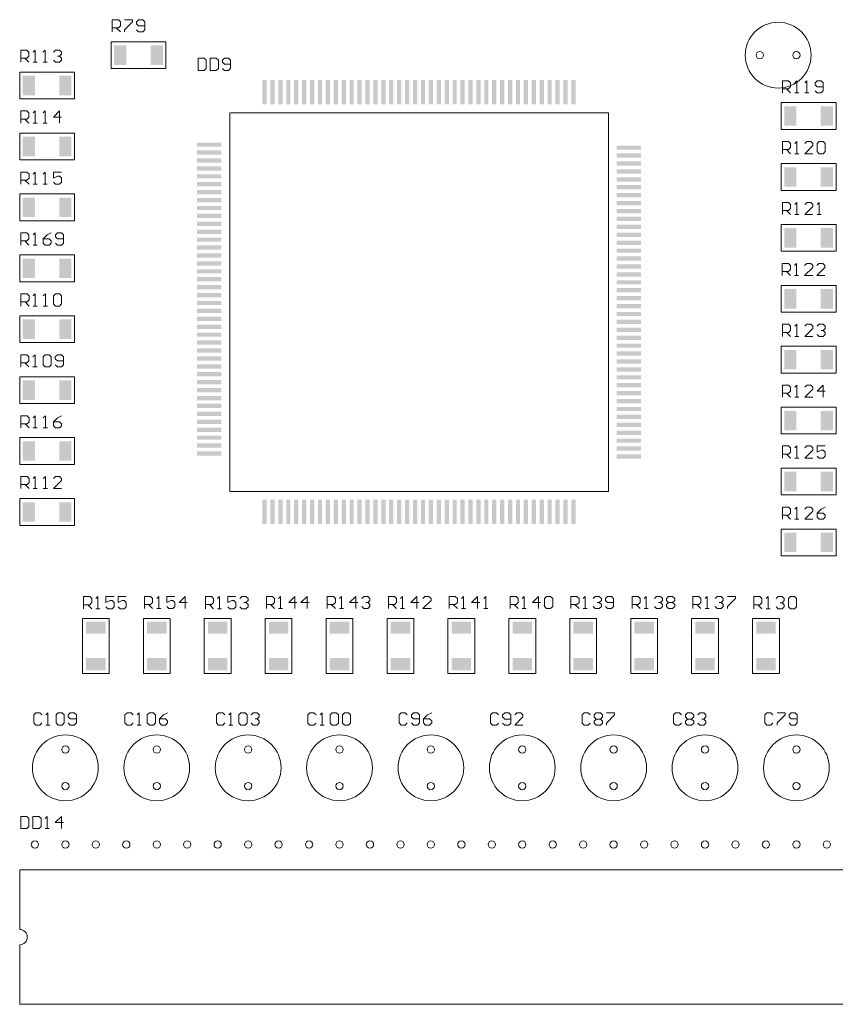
# Model space of a CAD drawing. Extents: x 0 to 597, y 0 to 420.
# Drawn here: x 104.4 to 171.4, y 163 to 243.8 of the extents above; entities that cross this region are included whole.
import ezdxf

# ---------------------------------------------------------------- set-up
doc = ezdxf.new("R2010")
doc.units = 0
doc.header["$MEASUREMENT"] = 0
doc.layers.add('PDF _Геометрия', color=7, linetype='CONTINUOUS')
doc.layers.add('PDF _Сплошная заливка', color=7, linetype='CONTINUOUS')

msp = doc.modelspace()

# ---------------------------------------------------------------- linework, layer by layer
at = {"layer": 'PDF _Геометрия', "lineweight": 20}
for points in [[(111.95876, 242.84665), (111.95876, 243.84638), (112.45845, 243.84638), (112.62509, 243.67981), (112.62509, 243.34646), (112.45845, 243.17989), (111.95876, 243.17989)], [(112.95846, 243.84638), (113.625, 243.84638), (113.625, 243.67981), (112.95846, 243.01322), (112.95846, 242.84665)], [(113.95837, 243.01322), (114.125, 242.84665), (114.45837, 242.84665), (114.62501, 243.01322), (114.62501, 243.67981), (114.45837, 243.84638), (114.125, 243.84638), (113.95837, 243.67981), (113.95837, 243.51314), (114.125, 243.34646), (114.62501, 243.34646)], [(112.29182, 243.17989), (112.62509, 242.84665)], [(104.45467, 240.35163), (104.45467, 241.35135), (104.95437, 241.35135), (105.1211, 241.18468), (105.1211, 240.85144), (104.95437, 240.68487), (104.45467, 240.68487)], [(105.45437, 240.35163), (105.78764, 240.35163), (105.621, 240.35163), (105.621, 241.35135), (105.45437, 241.18468)], [(105.621, 241.35135), (105.621, 241.35135)], [(106.28764, 240.35163), (106.62091, 240.35163), (106.45428, 240.35163), (106.45428, 241.35135), (106.28764, 241.18468)], [(106.45428, 241.35135), (106.45428, 241.35135)], [(107.12092, 241.18468), (107.28755, 241.35135), (107.62092, 241.35135), (107.78755, 241.18468), (107.78755, 241.01811), (107.62092, 240.85144), (107.45418, 240.85144), (107.62092, 240.85144), (107.78755, 240.68487), (107.78755, 240.5182), (107.62092, 240.35163), (107.28755, 240.35163), (107.12092, 240.5182)], [(107.78755, 241.01811), (107.78755, 241.01811)], [(107.78755, 241.01811), (107.78755, 241.01811)], [(107.78755, 241.01811), (107.78755, 241.01811)], [(104.78804, 240.68487), (105.1211, 240.35163)], [(120.99932, 239.85347), (121.16595, 239.6869), (121.49922, 239.6869), (121.66586, 239.85347), (121.66586, 240.51996), (121.49922, 240.68663), (121.16595, 240.68663), (120.99932, 240.51996), (120.99932, 240.35339), (121.16595, 240.18671), (121.66586, 240.18671)], [(166.98257, 237.84027), (166.98257, 238.83999), (167.48257, 238.83999), (167.64921, 238.67342), (167.64921, 238.34018), (167.48257, 238.17351), (166.98257, 238.17351)], [(167.98258, 237.84027), (168.31585, 237.84027), (168.14921, 237.84027), (168.14921, 238.83999), (167.98258, 238.67342)], [(168.14921, 238.83999), (168.14921, 238.83999)], [(168.81585, 237.84027), (169.14912, 237.84027), (168.98249, 237.84027), (168.98249, 238.83999), (168.81585, 238.67342)], [(168.98249, 238.83999), (168.98249, 238.83999)], [(169.64912, 238.00694), (169.81576, 237.84027), (170.14882, 237.84027), (170.31545, 238.00694), (170.31545, 238.67342), (170.14882, 238.83999), (169.81576, 238.83999), (169.64912, 238.67342), (169.64912, 238.50675), (169.81576, 238.34018), (170.31545, 238.34018)], [(167.31594, 238.17351), (167.64921, 237.84027)], [(104.45467, 235.35868), (104.45467, 236.35851), (104.95437, 236.35851), (105.1211, 236.19184), (105.1211, 235.8586), (104.95437, 235.69193), (104.45467, 235.69193)], [(105.45437, 235.35868), (105.78764, 235.35868), (105.621, 235.35868), (105.621, 236.35851), (105.45437, 236.19184)], [(105.621, 236.35851), (105.621, 236.35851)], [(106.28764, 235.35868), (106.62091, 235.35868), (106.45428, 235.35868), (106.45428, 236.35851), (106.28764, 236.19184)], [(106.45428, 236.35851), (106.45428, 236.35851)], [(107.62092, 235.35868), (107.62092, 236.35851), (107.12092, 235.8586), (107.78755, 235.8586)], [(121.66205, 236.20404), (152.68305, 236.20404), (152.68305, 205.12413), (121.59706, 205.12413), (121.59706, 236.20404)], [(104.78804, 235.69193), (105.1211, 235.35868)], [(166.98257, 232.84743), (166.98257, 233.84695), (167.48257, 233.84695), (167.64921, 233.68027), (167.64921, 233.34734), (167.48257, 233.18067), (166.98257, 233.18067)], [(167.98258, 232.84743), (168.31585, 232.84743), (168.14921, 232.84743), (168.14921, 233.84695), (167.98258, 233.68027)], [(168.14921, 233.84695), (168.14921, 233.84695)], [(169.48249, 232.84743), (168.81585, 232.84743), (169.48249, 233.51371), (169.48249, 233.68027), (169.31575, 233.84695), (168.98249, 233.84695), (168.81585, 233.68027)], [(167.31594, 233.18067), (167.64921, 232.84743)], [(104.45848, 230.3402), (104.45848, 231.33993), (104.95818, 231.33993), (105.12512, 231.17336), (105.12512, 230.84001), (104.95818, 230.67345), (104.45848, 230.67345)], [(105.45818, 230.3402), (105.79145, 230.3402), (105.62481, 230.3402), (105.62481, 231.33993), (105.45818, 231.17336)], [(105.62481, 231.33993), (105.62481, 231.33993)], [(106.29145, 230.3402), (106.62472, 230.3402), (106.45809, 230.3402), (106.45809, 231.33993), (106.29145, 231.17336)], [(106.45809, 231.33993), (106.45809, 231.33993)], [(107.79136, 231.33993), (107.12473, 231.33993), (107.12473, 230.84001), (107.45799, 231.00669), (107.62473, 231.00669), (107.79136, 230.84001), (107.79136, 230.50708), (107.62473, 230.3402), (107.29136, 230.3402), (107.12473, 230.50708)], [(104.79185, 230.67345), (105.12512, 230.3402)], [(166.98257, 227.85428), (166.98257, 228.854), (167.48257, 228.854), (167.64921, 228.68743), (167.64921, 228.35419), (167.48257, 228.18752), (166.98257, 228.18752)], [(167.98258, 227.85428), (168.31585, 227.85428), (168.14921, 227.85428), (168.14921, 228.854), (167.98258, 228.68743)], [(168.14921, 228.854), (168.14921, 228.854)], [(169.48249, 227.85428), (168.81585, 227.85428), (169.48249, 228.52076), (169.48249, 228.68743), (169.31575, 228.854), (168.98249, 228.854), (168.81585, 228.68743)], [(169.81576, 227.85428), (170.14882, 227.85428), (169.98219, 227.85428), (169.98219, 228.854), (169.81576, 228.68743)], [(169.98219, 228.854), (169.98219, 228.854)], [(167.31594, 228.18752), (167.64921, 227.85428)], [(104.45467, 225.34736), (104.45467, 226.34709), (104.95437, 226.34709), (105.1211, 226.18042), (105.1211, 225.84717), (104.95437, 225.68061), (104.45467, 225.68061)], [(105.45437, 225.34736), (105.78764, 225.34736), (105.621, 225.34736), (105.621, 226.34709), (105.45437, 226.18042)], [(105.621, 226.34709), (105.621, 226.34709)], [(106.95428, 226.34709), (106.62091, 226.18042), (106.28764, 225.84717), (106.28764, 225.51393), (106.45428, 225.34736), (106.78765, 225.34736), (106.95428, 225.51393), (106.95428, 225.68061), (106.78765, 225.84717), (106.28764, 225.84717)], [(107.28755, 225.51393), (107.45418, 225.34736), (107.78755, 225.34736), (107.95419, 225.51393), (107.95419, 226.18042), (107.78755, 226.34709), (107.45418, 226.34709), (107.28755, 226.18042), (107.28755, 226.01385), (107.45418, 225.84717), (107.95419, 225.84717)], [(104.78804, 225.68061), (105.1211, 225.34736)], [(166.96537, 222.836), (166.96537, 223.83552), (167.46527, 223.83552), (167.6317, 223.66885), (167.6317, 223.33592), (167.46527, 223.16924), (166.96537, 223.16924)], [(167.29864, 223.16924), (167.6317, 222.836)], [(167.96507, 222.836), (168.29834, 222.836), (168.13171, 222.836), (168.13171, 223.83552), (167.96507, 223.66885)], [(168.13171, 223.83552), (168.13171, 223.83552)], [(169.46488, 222.836), (168.79834, 222.836), (169.46488, 223.50249), (169.46488, 223.66885), (169.29825, 223.83552), (168.96498, 223.83552), (168.79834, 223.66885)], [(170.46489, 222.836), (169.79825, 222.836), (170.46489, 223.50249), (170.46489, 223.66885), (170.29815, 223.83552), (169.96488, 223.83552), (169.79825, 223.66885)], [(104.46507, 220.34305), (104.46507, 221.34246), (104.96508, 221.34246), (105.13171, 221.17589), (105.13171, 220.84265), (104.96508, 220.67629), (104.46507, 220.67629)], [(104.79844, 220.67629), (105.13171, 220.34305)], [(105.46508, 220.34305), (105.79835, 220.34305), (105.63171, 220.34305), (105.63171, 221.34246), (105.46508, 221.17589)], [(105.63171, 221.34246), (105.63171, 221.34246)], [(106.29835, 220.34305), (106.63162, 220.34305), (106.46499, 220.34305), (106.46499, 221.34246), (106.29835, 221.17589)], [(106.46499, 221.34246), (106.46499, 221.34246)], [(166.98257, 217.84285), (166.98257, 218.84258), (167.48257, 218.84258), (167.64921, 218.67601), (167.64921, 218.34277), (167.48257, 218.17609), (166.98257, 218.17609)], [(167.98258, 217.84285), (168.31585, 217.84285), (168.14921, 217.84285), (168.14921, 218.84258), (167.98258, 218.67601)], [(168.14921, 218.84258), (168.14921, 218.84258)], [(169.48249, 217.84285), (168.81585, 217.84285), (169.48249, 218.50934), (169.48249, 218.67601), (169.31575, 218.84258), (168.98249, 218.84258), (168.81585, 218.67601)], [(169.81576, 218.67601), (169.98219, 218.84258), (170.31545, 218.84258), (170.48209, 218.67601), (170.48209, 218.50934), (170.31545, 218.34277), (170.14882, 218.34277), (170.31545, 218.34277), (170.48209, 218.17609), (170.48209, 218.00953), (170.31545, 217.84285), (169.98219, 217.84285), (169.81576, 218.00953)], [(170.48209, 218.50934), (170.48209, 218.50934)], [(170.48209, 218.50934), (170.48209, 218.50934)], [(170.48209, 218.50934), (170.48209, 218.50934)], [(167.31594, 218.17609), (167.64921, 217.84285)], [(104.45065, 215.33925), (104.45065, 216.33866), (104.95055, 216.33866), (105.11729, 216.17209), (105.11729, 215.83885), (104.95055, 215.67249), (104.45065, 215.67249)], [(105.45056, 215.33925), (105.78383, 215.33925), (105.61719, 215.33925), (105.61719, 216.33866), (105.45056, 216.17209)], [(105.61719, 216.33866), (105.61719, 216.33866)], [(107.28353, 215.50582), (107.45017, 215.33925), (107.78343, 215.33925), (107.95017, 215.50582), (107.95017, 216.17209), (107.78343, 216.33866), (107.45017, 216.33866), (107.28353, 216.17209), (107.28353, 216.00573), (107.45017, 215.83885), (107.95017, 215.83885)], [(104.78392, 215.67249), (105.11729, 215.33925)], [(166.98257, 212.85001), (166.98257, 213.84953), (167.48257, 213.84953), (167.64921, 213.68286), (167.64921, 213.34962), (167.48257, 213.18305), (166.98257, 213.18305)], [(167.98258, 212.85001), (168.31585, 212.85001), (168.14921, 212.85001), (168.14921, 213.84953), (167.98258, 213.68286)], [(168.14921, 213.84953), (168.14921, 213.84953)], [(169.48249, 212.85001), (168.81585, 212.85001), (169.48249, 213.51629), (169.48249, 213.68286), (169.31575, 213.84953), (168.98249, 213.84953), (168.81585, 213.68286)], [(170.31545, 212.85001), (170.31545, 213.84953), (169.81576, 213.34962), (170.48209, 213.34962)], [(167.31594, 213.18305), (167.64921, 212.85001)], [(104.46507, 210.33545), (104.46507, 211.33486), (104.96508, 211.33486), (105.13171, 211.16829), (105.13171, 210.83505), (104.96508, 210.66869), (104.46507, 210.66869)], [(105.46508, 210.33545), (105.79835, 210.33545), (105.63171, 210.33545), (105.63171, 211.33486), (105.46508, 211.16829)], [(105.63171, 211.33486), (105.63171, 211.33486)], [(106.29835, 210.33545), (106.63162, 210.33545), (106.46499, 210.33545), (106.46499, 211.33486), (106.29835, 211.16829)], [(106.46499, 211.33486), (106.46499, 211.33486)], [(107.79816, 211.33486), (107.46489, 211.16829), (107.13163, 210.83505), (107.13163, 210.50202), (107.29826, 210.33545), (107.63153, 210.33545), (107.79816, 210.50202), (107.79816, 210.66869), (107.63153, 210.83505), (107.13163, 210.83505)], [(104.79844, 210.66869), (105.13171, 210.33545)], [(166.98257, 207.85686), (166.98257, 208.85659), (167.48257, 208.85659), (167.64921, 208.69002), (167.64921, 208.35678), (167.48257, 208.1901), (166.98257, 208.1901)], [(167.98258, 207.85686), (168.31585, 207.85686), (168.14921, 207.85686), (168.14921, 208.85659), (167.98258, 208.69002)], [(168.14921, 208.85659), (168.14921, 208.85659)], [(169.48249, 207.85686), (168.81585, 207.85686), (169.48249, 208.52335), (169.48249, 208.69002), (169.31575, 208.85659), (168.98249, 208.85659), (168.81585, 208.69002)], [(170.48209, 208.85659), (169.81576, 208.85659), (169.81576, 208.35678), (170.14882, 208.52335), (170.31545, 208.52335), (170.48209, 208.35678), (170.48209, 208.02354), (170.31545, 207.85686), (169.98219, 207.85686), (169.81576, 208.02354)], [(167.31594, 208.1901), (167.64921, 207.85686)], [(104.46507, 205.35698), (104.46507, 206.3565), (104.96508, 206.3565), (105.13171, 206.18993), (105.13171, 205.85658), (104.96508, 205.69022), (104.46507, 205.69022)], [(105.46508, 205.35698), (105.79835, 205.35698), (105.63171, 205.35698), (105.63171, 206.3565), (105.46508, 206.18993)], [(105.63171, 206.3565), (105.63171, 206.3565)], [(106.29835, 205.35698), (106.63162, 205.35698), (106.46499, 205.35698), (106.46499, 206.3565), (106.29835, 206.18993)], [(106.46499, 206.3565), (106.46499, 206.3565)], [(107.79816, 205.35698), (107.13163, 205.35698), (107.79816, 206.02346), (107.79816, 206.18993), (107.63153, 206.3565), (107.29826, 206.3565), (107.13163, 206.18993)], [(104.79844, 205.69022), (105.13171, 205.35698)], [(166.98257, 202.83859), (166.98257, 203.83811), (167.48257, 203.83811), (167.64921, 203.67174), (167.64921, 203.3385), (167.48257, 203.17183), (166.98257, 203.17183)], [(167.98258, 202.83859), (168.31585, 202.83859), (168.14921, 202.83859), (168.14921, 203.83811), (167.98258, 203.67174)], [(168.14921, 203.83811), (168.14921, 203.83811)], [(169.48249, 202.83859), (168.81585, 202.83859), (169.48249, 203.50507), (169.48249, 203.67174), (169.31575, 203.83811), (168.98249, 203.83811), (168.81585, 203.67174)], [(170.48209, 203.83811), (170.14882, 203.67174), (169.81576, 203.3385), (169.81576, 203.00526), (169.98219, 202.83859), (170.31545, 202.83859), (170.48209, 203.00526), (170.48209, 203.17183), (170.31545, 203.3385), (169.81576, 203.3385)], [(167.31594, 203.17183), (167.64921, 202.83859)], [(109.60724, 195.49372), (109.60724, 196.49344), (110.10725, 196.49344), (110.27388, 196.32677), (110.27388, 195.99353), (110.10725, 195.82696), (109.60724, 195.82696)], [(110.60725, 195.49372), (110.94052, 195.49372), (110.77389, 195.49372), (110.77389, 196.49344), (110.60725, 196.32677)], [(110.77389, 196.49344), (110.77389, 196.49344)], [(112.10706, 196.49344), (111.44052, 196.49344), (111.44052, 195.99353), (111.77379, 196.1602), (111.94043, 196.1602), (112.10706, 195.99353), (112.10706, 195.66029), (111.94043, 195.49372), (111.60716, 195.49372), (111.44052, 195.66029)], [(113.10676, 196.49344), (112.44043, 196.49344), (112.44043, 195.99353), (112.7737, 196.1602), (112.94044, 196.1602), (113.10676, 195.99353), (113.10676, 195.66029), (112.94044, 195.49372), (112.60707, 195.49372), (112.44043, 195.66029)], [(114.60822, 195.50458), (114.60822, 196.50409), (115.10822, 196.50409), (115.27486, 196.33753), (115.27486, 196.00418), (115.10822, 195.83782), (114.60822, 195.83782)], [(115.60812, 195.50458), (115.9415, 195.50458), (115.77476, 195.50458), (115.77476, 196.50409), (115.60812, 196.33753)], [(115.77476, 196.50409), (115.77476, 196.50409)], [(117.10804, 196.50409), (116.4414, 196.50409), (116.4414, 196.00418), (116.77477, 196.17085), (116.9414, 196.17085), (117.10804, 196.00418), (117.10804, 195.67125), (116.9414, 195.50458), (116.60803, 195.50458), (116.4414, 195.67125)], [(117.94131, 195.50458), (117.94131, 196.50409), (117.4413, 196.00418), (118.10774, 196.00418)], [(119.60147, 195.49703), (119.60147, 196.49675), (120.10147, 196.49675), (120.26811, 196.32987), (120.26811, 195.99684), (120.10147, 195.83027), (119.60147, 195.83027)], [(120.60148, 195.49703), (120.93475, 195.49703), (120.76811, 195.49703), (120.76811, 196.49675), (120.60148, 196.32987)], [(120.76811, 196.49675), (120.76811, 196.49675)], [(122.10129, 196.49675), (121.43475, 196.49675), (121.43475, 195.99684), (121.76802, 196.16351), (121.93465, 196.16351), (122.10129, 195.99684), (122.10129, 195.6636), (121.93465, 195.49703), (121.60139, 195.49703), (121.43475, 195.6636)], [(122.43466, 196.32987), (122.60129, 196.49675), (122.93456, 196.49675), (123.1013, 196.32987), (123.1013, 196.16351), (122.93456, 195.99684), (122.76793, 195.99684), (122.93456, 195.99684), (123.1013, 195.83027), (123.1013, 195.6636), (122.93456, 195.49703), (122.60129, 195.49703), (122.43466, 195.6636)], [(124.61336, 195.50106), (124.61336, 196.50079), (125.11337, 196.50079), (125.28, 196.33422), (125.28, 196.00097), (125.11337, 195.8343), (124.61336, 195.8343)], [(125.61327, 195.50106), (125.94664, 195.50106), (125.7799, 195.50106), (125.7799, 196.50079), (125.61327, 196.33422)], [(125.7799, 196.50079), (125.7799, 196.50079)], [(126.94624, 195.50106), (126.94624, 196.50079), (126.44654, 196.00097), (127.11297, 196.00097)], [(127.94625, 195.50106), (127.94625, 196.50079), (127.44624, 196.00097), (128.11288, 196.00097)], [(129.60713, 195.50106), (129.60713, 196.50079), (130.10713, 196.50079), (130.27377, 196.33422), (130.27377, 196.00097), (130.10713, 195.8343), (129.60713, 195.8343)], [(130.60714, 195.50106), (130.94041, 195.50106), (130.77377, 195.50106), (130.77377, 196.50079), (130.60714, 196.33422)], [(130.77377, 196.50079), (130.77377, 196.50079)], [(131.94031, 195.50106), (131.94031, 196.50079), (131.44041, 196.00097), (132.10695, 196.00097)], [(132.44032, 196.33422), (132.60695, 196.50079), (132.94022, 196.50079), (133.10696, 196.33422), (133.10696, 196.16754), (132.94022, 196.00097), (132.77359, 196.00097), (132.94022, 196.00097), (133.10696, 195.8343), (133.10696, 195.66763), (132.94022, 195.50106), (132.60695, 195.50106), (132.44032, 195.66763)], [(134.62664, 195.50106), (134.62664, 196.50079), (135.12665, 196.50079), (135.29328, 196.33422), (135.29328, 196.00097), (135.12665, 195.8343), (134.62664, 195.8343)], [(135.62655, 195.50106), (135.95992, 195.50106), (135.79318, 195.50106), (135.79318, 196.50079), (135.62655, 196.33422)], [(135.79318, 196.50079), (135.79318, 196.50079)], [(136.95952, 195.50106), (136.95952, 196.50079), (136.45962, 196.00097), (137.12625, 196.00097)], [(138.12616, 195.50106), (137.45952, 195.50106), (138.12616, 196.16754), (138.12616, 196.33422), (137.95953, 196.50079), (137.62616, 196.50079), (137.45952, 196.33422)], [(139.62041, 195.50106), (139.62041, 196.50079), (140.12041, 196.50079), (140.28705, 196.33422), (140.28705, 196.00097), (140.12041, 195.8343), (139.62041, 195.8343)], [(140.62042, 195.50106), (140.95369, 195.50106), (140.78705, 195.50106), (140.78705, 196.50079), (140.62042, 196.33422)], [(140.78705, 196.50079), (140.78705, 196.50079)], [(141.95359, 195.50106), (141.95359, 196.50079), (141.45369, 196.00097), (142.12023, 196.00097)], [(142.4536, 195.50106), (142.78687, 195.50106), (142.62023, 195.50106), (142.62023, 196.50079), (142.4536, 196.33422)], [(142.62023, 196.50079), (142.62023, 196.50079)], [(144.61448, 195.50106), (144.61448, 196.50079), (145.11449, 196.50079), (145.28112, 196.33422), (145.28112, 196.00097), (145.11449, 195.8343), (144.61448, 195.8343)], [(145.61439, 195.50106), (145.94776, 195.50106), (145.78113, 195.50106), (145.78113, 196.50079), (145.61439, 196.33422)], [(145.78113, 196.50079), (145.78113, 196.50079)], [(146.94767, 195.50106), (146.94767, 196.50079), (146.44766, 196.00097), (147.1141, 196.00097)], [(149.60856, 195.50106), (149.60856, 196.50079), (150.10825, 196.50079), (150.27489, 196.33422), (150.27489, 196.00097), (150.10825, 195.8343), (149.60856, 195.8343)], [(150.60826, 195.50106), (150.94153, 195.50106), (150.77489, 195.50106), (150.77489, 196.50079), (150.60826, 196.33422)], [(150.77489, 196.50079), (150.77489, 196.50079)], [(151.44153, 196.33422), (151.60817, 196.50079), (151.94154, 196.50079), (152.10817, 196.33422), (152.10817, 196.16754), (151.94154, 196.00097), (151.7748, 196.00097), (151.94154, 196.00097), (152.10817, 195.8343), (152.10817, 195.66763), (151.94154, 195.50106), (151.60817, 195.50106), (151.44153, 195.66763)], [(152.44144, 195.66763), (152.60807, 195.50106), (152.94144, 195.50106), (153.10808, 195.66763), (153.10808, 196.33422), (152.94144, 196.50079), (152.60807, 196.50079), (152.44144, 196.33422), (152.44144, 196.16754), (152.60807, 196.00097), (153.10808, 196.00097)], [(154.62776, 195.50106), (154.62776, 196.50079), (155.12777, 196.50079), (155.2944, 196.33422), (155.2944, 196.00097), (155.12777, 195.8343), (154.62776, 195.8343)], [(155.62767, 195.50106), (155.96104, 195.50106), (155.79441, 195.50106), (155.79441, 196.50079), (155.62767, 196.33422)], [(155.79441, 196.50079), (155.79441, 196.50079)], [(156.46094, 196.33422), (156.62737, 196.50079), (156.96074, 196.50079), (157.12738, 196.33422), (157.12738, 196.16754), (156.96074, 196.00097), (156.794, 196.00097), (156.96074, 196.00097), (157.12738, 195.8343), (157.12738, 195.66763), (156.96074, 195.50106), (156.62737, 195.50106), (156.46094, 195.66763)], [(159.62163, 195.50106), (159.62163, 196.50079), (160.12153, 196.50079), (160.28817, 196.33422), (160.28817, 196.00097), (160.12153, 195.8343), (159.62163, 195.8343)], [(160.62154, 195.50106), (160.95481, 195.50106), (160.78817, 195.50106), (160.78817, 196.50079), (160.62154, 196.33422)], [(160.78817, 196.50079), (160.78817, 196.50079)], [(161.45481, 196.33422), (161.62145, 196.50079), (161.95482, 196.50079), (162.12145, 196.33422), (162.12145, 196.16754), (161.95482, 196.00097), (161.78808, 196.00097), (161.95482, 196.00097), (162.12145, 195.8343), (162.12145, 195.66763), (161.95482, 195.50106), (161.62145, 195.50106), (161.45481, 195.66763)], [(162.45472, 196.50079), (163.12136, 196.50079), (163.12136, 196.33422), (162.45472, 195.66763), (162.45472, 195.50106)], [(164.62632, 195.49093), (164.62632, 196.49065), (165.12632, 196.49065), (165.29295, 196.32398), (165.29295, 195.99074), (165.12632, 195.82417), (164.62632, 195.82417)], [(165.62622, 195.49093), (165.95959, 195.49093), (165.79296, 195.49093), (165.79296, 196.49065), (165.62622, 196.32398)], [(165.79296, 196.49065), (165.79296, 196.49065)], [(166.4595, 196.32398), (166.62623, 196.49065), (166.9595, 196.49065), (167.12613, 196.32398), (167.12613, 196.15741), (166.9595, 195.99074), (166.79287, 195.99074), (166.9595, 195.99074), (167.12613, 195.82417), (167.12613, 195.6575), (166.9595, 195.49093), (166.62623, 195.49093), (166.4595, 195.6575)], [(109.94061, 195.82696), (110.27388, 195.49372)], [(114.94149, 195.83782), (115.27486, 195.50458)], [(119.93484, 195.83027), (120.26811, 195.49703)], [(123.1013, 196.16351), (123.1013, 196.16351)], [(123.1013, 196.16351), (123.1013, 196.16351)], [(123.1013, 196.16351), (123.1013, 196.16351)], [(124.94663, 195.8343), (125.28, 195.50106)], [(129.94071, 195.8343), (130.27377, 195.50106)], [(133.10696, 196.16754), (133.10696, 196.16754)], [(133.10696, 196.16754), (133.10696, 196.16754)], [(133.10696, 196.16754), (133.10696, 196.16754)], [(134.95991, 195.8343), (135.29328, 195.50106)], [(139.95378, 195.8343), (140.28705, 195.50106)], [(144.94785, 195.8343), (145.28112, 195.50106)], [(149.94162, 195.8343), (150.27489, 195.50106)], [(152.10817, 196.16754), (152.10817, 196.16754)], [(152.10817, 196.16754), (152.10817, 196.16754)], [(152.10817, 196.16754), (152.10817, 196.16754)], [(154.96113, 195.8343), (155.2944, 195.50106)], [(157.12738, 196.16754), (157.12738, 196.16754)], [(157.12738, 196.16754), (157.12738, 196.16754)], [(157.12738, 196.16754), (157.12738, 196.16754)], [(157.62728, 196.00097), (157.96065, 196.00097)], [(159.9549, 195.8343), (160.28817, 195.50106)], [(162.12145, 196.16754), (162.12145, 196.16754)], [(162.12145, 196.16754), (162.12145, 196.16754)], [(162.12145, 196.16754), (162.12145, 196.16754)], [(164.95969, 195.82417), (165.29295, 195.49093)], [(167.12613, 196.15741), (167.12613, 196.15741)], [(167.12613, 196.15741), (167.12613, 196.15741)], [(167.12613, 196.15741), (167.12613, 196.15741)], [(106.17611, 186.78373), (106.00947, 186.9504), (105.67621, 186.9504), (105.50947, 186.78373), (105.50947, 186.11724), (105.67621, 185.95067), (106.00947, 185.95067), (106.17611, 186.11724)], [(106.50948, 185.95067), (106.84275, 185.95067), (106.67611, 185.95067), (106.67611, 186.9504), (106.50948, 186.78373)], [(106.67611, 186.9504), (106.67611, 186.9504)], [(108.34266, 186.11724), (108.50929, 185.95067), (108.84256, 185.95067), (109.0093, 186.11724), (109.0093, 186.78373), (108.84256, 186.9504), (108.50929, 186.9504), (108.34266, 186.78373), (108.34266, 186.61716), (108.50929, 186.45048), (109.0093, 186.45048)], [(113.67052, 186.78373), (113.50388, 186.9504), (113.17051, 186.9504), (113.00388, 186.78373), (113.00388, 186.11724), (113.17051, 185.95067), (113.50388, 185.95067), (113.67052, 186.11724)], [(114.00378, 185.95067), (114.33715, 185.95067), (114.17052, 185.95067), (114.17052, 186.9504), (114.00378, 186.78373)], [(114.17052, 186.9504), (114.17052, 186.9504)], [(116.50371, 186.9504), (116.17033, 186.78373), (115.83707, 186.45048), (115.83707, 186.11724), (116.0037, 185.95067), (116.33697, 185.95067), (116.50371, 186.11724), (116.50371, 186.28391), (116.33697, 186.45048), (115.83707, 186.45048)], [(121.19036, 186.78373), (121.02363, 186.9504), (120.69036, 186.9504), (120.52372, 186.78373), (120.52372, 186.11724), (120.69036, 185.95067), (121.02363, 185.95067), (121.19036, 186.11724)], [(121.52363, 185.95067), (121.8569, 185.95067), (121.69026, 185.95067), (121.69026, 186.9504), (121.52363, 186.78373)], [(121.69026, 186.9504), (121.69026, 186.9504)], [(123.35681, 186.78373), (123.52344, 186.9504), (123.85681, 186.9504), (124.02345, 186.78373), (124.02345, 186.61716), (123.85681, 186.45048), (123.69018, 186.45048), (123.85681, 186.45048), (124.02345, 186.28391), (124.02345, 186.11724), (123.85681, 185.95067), (123.52344, 185.95067), (123.35681, 186.11724)], [(128.68477, 186.77566), (128.51803, 186.94223), (128.18477, 186.94223), (128.01813, 186.77566), (128.01813, 186.10938), (128.18477, 185.94281), (128.51803, 185.94281), (128.68477, 186.10938)], [(129.01804, 185.94281), (129.35131, 185.94281), (129.18467, 185.94281), (129.18467, 186.94223), (129.01804, 186.77566)], [(129.18467, 186.94223), (129.18467, 186.94223)], [(136.17908, 186.78373), (136.01244, 186.9504), (135.67918, 186.9504), (135.51275, 186.78373), (135.51275, 186.11724), (135.67918, 185.95067), (136.01244, 185.95067), (136.17908, 186.11724)], [(136.51245, 186.11724), (136.67908, 185.95067), (137.01235, 185.95067), (137.17909, 186.11724), (137.17909, 186.78373), (137.01235, 186.9504), (136.67908, 186.9504), (136.51245, 186.78373), (136.51245, 186.61716), (136.67908, 186.45048), (137.17909, 186.45048)], [(138.17899, 186.9504), (137.84562, 186.78373), (137.51235, 186.45048), (137.51235, 186.11724), (137.67899, 185.95067), (138.01236, 185.95067), (138.17899, 186.11724), (138.17899, 186.28391), (138.01236, 186.45048), (137.51235, 186.45048)], [(143.67349, 186.77566), (143.50685, 186.94223), (143.17358, 186.94223), (143.00685, 186.77566), (143.00685, 186.10938), (143.17358, 185.94281), (143.50685, 185.94281), (143.67349, 186.10938)], [(144.00686, 186.10938), (144.17349, 185.94281), (144.50676, 185.94281), (144.6735, 186.10938), (144.6735, 186.77566), (144.50676, 186.94223), (144.17349, 186.94223), (144.00686, 186.77566), (144.00686, 186.6093), (144.17349, 186.44263), (144.6735, 186.44263)], [(145.6734, 185.94281), (145.00676, 185.94281), (145.6734, 186.6093), (145.6734, 186.77566), (145.50677, 186.94223), (145.1734, 186.94223), (145.00676, 186.77566)], [(151.19333, 186.77566), (151.0267, 186.94223), (150.69333, 186.94223), (150.52669, 186.77566), (150.52669, 186.10938), (150.69333, 185.94281), (151.0267, 185.94281), (151.19333, 186.10938)], [(152.52661, 186.94223), (153.19315, 186.94223), (153.19315, 186.77566), (152.52661, 186.10938), (152.52661, 185.94281)], [(158.68774, 186.77566), (158.52111, 186.94223), (158.18774, 186.94223), (158.0211, 186.77566), (158.0211, 186.10938), (158.18774, 185.94281), (158.52111, 185.94281), (158.68774, 186.10938)], [(160.02092, 186.77566), (160.18765, 186.94223), (160.52092, 186.94223), (160.68755, 186.77566), (160.68755, 186.6093), (160.52092, 186.44263), (160.35429, 186.44263), (160.52092, 186.44263), (160.68755, 186.27606), (160.68755, 186.10938), (160.52092, 185.94281), (160.18765, 185.94281), (160.02092, 186.10938)], [(166.19688, 186.78373), (166.03024, 186.9504), (165.69687, 186.9504), (165.53024, 186.78373), (165.53024, 186.11724), (165.69687, 185.95067), (166.03024, 185.95067), (166.19688, 186.11724)], [(166.53014, 186.9504), (167.19678, 186.9504), (167.19678, 186.78373), (166.53014, 186.11724), (166.53014, 185.95067)], [(167.52985, 186.11724), (167.69648, 185.95067), (168.02985, 185.95067), (168.19648, 186.11724), (168.19648, 186.78373), (168.02985, 186.9504), (167.69648, 186.9504), (167.52985, 186.78373), (167.52985, 186.61716), (167.69648, 186.45048), (168.19648, 186.45048)], [(124.02345, 186.61716), (124.02345, 186.61716)], [(124.02345, 186.61716), (124.02345, 186.61716)], [(124.02345, 186.61716), (124.02345, 186.61716)], [(151.69323, 186.44263), (152.02661, 186.44263)], [(159.18764, 186.44263), (159.52101, 186.44263)], [(160.68755, 186.6093), (160.68755, 186.6093)], [(160.68755, 186.6093), (160.68755, 186.6093)], [(160.68755, 186.6093), (160.68755, 186.6093)], [(106.44851, 177.4424), (106.78178, 177.4424), (106.61514, 177.4424), (106.61514, 178.44192), (106.44851, 178.27525)], [(106.61514, 178.44192), (106.61514, 178.44192)], [(107.78168, 177.4424), (107.78168, 178.44192), (107.28178, 177.94201), (107.94832, 177.94201)]]:
    msp.add_lwpolyline(points, dxfattribs=at)
for points in [[(116.36117, 242.03914), (116.36117, 239.83931), (111.86041, 239.83931), (111.86041, 242.03914)], [(118.99971, 240.68663), (118.99971, 239.6869), (119.49961, 239.6869), (119.66604, 239.85347), (119.66604, 240.51996), (119.49961, 240.68663)], [(119.99931, 240.68663), (119.99931, 239.6869), (120.49932, 239.6869), (120.66595, 239.85347), (120.66595, 240.51996), (120.49932, 240.68663)], [(108.85986, 239.53905), (108.85986, 237.33911), (104.35889, 237.33911), (104.35889, 239.53905)], [(171.37159, 234.83902), (166.87062, 234.83902), (166.87062, 237.03916), (171.37159, 237.03916)], [(108.85986, 234.53907), (108.85986, 232.33914), (104.35889, 232.33914), (104.35889, 234.53907)], [(169.81576, 233.68027), (169.98219, 233.84695), (170.31545, 233.84695), (170.48209, 233.68027), (170.48209, 233.01379), (170.31545, 232.84743), (169.98219, 232.84743), (169.81576, 233.01379)], [(171.37159, 232.03919), (171.37159, 229.83905), (166.87062, 229.83905), (166.87062, 232.03919)], [(108.85986, 229.5391), (108.85986, 227.33916), (104.35889, 227.33916), (104.35889, 229.5391)], [(171.37159, 227.03922), (171.37159, 224.83907), (166.87062, 224.83907), (166.87062, 227.03922)], [(108.85986, 224.53912), (108.85986, 222.33919), (104.35889, 222.33919), (104.35889, 224.53912)], [(171.37159, 222.03924), (171.37159, 219.8391), (166.87062, 219.8391), (166.87062, 222.03924)], [(107.13163, 221.17589), (107.29826, 221.34246), (107.63153, 221.34246), (107.79816, 221.17589), (107.79816, 220.50962), (107.63153, 220.34305), (107.29826, 220.34305), (107.13163, 220.50962)], [(108.85986, 219.53905), (108.85986, 217.33922), (104.35889, 217.33922), (104.35889, 219.53905)], [(171.37159, 217.03896), (171.37159, 214.83913), (166.87062, 214.83913), (166.87062, 217.03896)], [(106.28363, 216.17209), (106.45026, 216.33866), (106.78353, 216.33866), (106.95016, 216.17209), (106.95016, 215.50582), (106.78353, 215.33925), (106.45026, 215.33925), (106.28363, 215.50582)], [(108.85986, 212.33924), (104.35889, 212.33924), (104.35889, 214.53907), (108.85986, 214.53907)], [(171.37159, 212.03929), (171.37159, 209.83905), (166.87062, 209.83905), (166.87062, 212.03929)], [(108.85986, 209.5391), (108.85986, 207.33927), (104.35889, 207.33927), (104.35889, 209.5391)], [(171.37159, 207.03922), (171.37159, 204.83907), (166.87062, 204.83907), (166.87062, 207.03922)], [(108.85986, 204.53912), (108.85986, 202.33898), (104.35889, 202.33898), (104.35889, 204.53912)], [(171.37159, 202.03903), (171.37159, 199.8391), (166.87062, 199.8391), (166.87062, 202.03903)], [(147.44736, 196.33422), (147.614, 196.50079), (147.94737, 196.50079), (148.114, 196.33422), (148.114, 195.66763), (147.94737, 195.50106), (147.614, 195.50106), (147.44736, 195.66763)], [(157.46064, 196.33422), (157.62728, 196.50079), (157.96065, 196.50079), (158.12728, 196.33422), (158.12728, 196.16754), (157.96065, 196.00097), (158.12728, 195.8343), (158.12728, 195.66763), (157.96065, 195.50106), (157.62728, 195.50106), (157.46064, 195.66763), (157.46064, 195.8343), (157.62728, 196.00097), (157.46064, 196.16754)], [(167.45951, 196.32398), (167.62614, 196.49065), (167.95941, 196.49065), (168.12604, 196.32398), (168.12604, 195.6575), (167.95941, 195.49093), (167.62614, 195.49093), (167.45951, 195.6575)], [(111.71025, 194.68931), (111.71025, 190.18914), (109.51002, 190.18914), (109.51002, 194.68931)], [(116.71123, 194.68931), (116.71123, 190.18914), (114.51089, 190.18914), (114.51089, 194.68931)], [(121.7121, 194.68931), (121.7121, 190.18914), (119.51187, 190.18914), (119.51187, 194.68931)], [(126.71307, 194.68931), (126.71307, 190.18914), (124.51274, 190.18914), (124.51274, 194.68931)], [(131.71425, 194.68931), (131.71425, 190.18914), (129.51372, 190.18914), (129.51372, 194.68931)], [(136.71492, 194.68931), (136.71492, 190.18914), (134.51459, 190.18914), (134.51459, 194.68931)], [(141.71579, 194.68931), (141.71579, 190.18914), (139.51557, 190.18914), (139.51557, 194.68931)], [(146.71698, 194.68931), (146.71698, 190.18914), (144.51644, 190.18914), (144.51644, 194.68931)], [(151.71795, 194.68931), (151.71795, 190.18914), (149.51741, 190.18914), (149.51741, 194.68931)], [(156.71882, 194.68931), (156.71882, 190.18914), (154.51829, 190.18914), (154.51829, 194.68931)], [(161.7198, 194.68931), (161.7198, 190.18914), (159.51926, 190.18914), (159.51926, 194.68931)], [(166.72067, 194.689), (166.72067, 190.18914), (164.52014, 190.18914), (164.52014, 194.689)], [(107.34275, 186.78373), (107.50938, 186.9504), (107.84265, 186.9504), (108.00929, 186.78373), (108.00929, 186.11724), (107.84265, 185.95067), (107.50938, 185.95067), (107.34275, 186.11724)], [(114.83706, 186.78373), (115.00379, 186.9504), (115.33706, 186.9504), (115.5037, 186.78373), (115.5037, 186.11724), (115.33706, 185.95067), (115.00379, 185.95067), (114.83706, 186.11724)], [(122.3569, 186.78373), (122.52354, 186.9504), (122.85691, 186.9504), (123.02354, 186.78373), (123.02354, 186.11724), (122.85691, 185.95067), (122.52354, 185.95067), (122.3569, 186.11724)], [(129.85131, 186.77566), (130.01795, 186.94223), (130.35132, 186.94223), (130.51795, 186.77566), (130.51795, 186.10938), (130.35132, 185.94281), (130.01795, 185.94281), (129.85131, 186.10938)], [(130.85122, 186.77566), (131.01785, 186.94223), (131.35091, 186.94223), (131.51765, 186.77566), (131.51765, 186.10938), (131.35091, 185.94281), (131.01785, 185.94281), (130.85122, 186.10938)], [(151.5266, 186.77566), (151.69323, 186.94223), (152.02661, 186.94223), (152.19324, 186.77566), (152.19324, 186.6093), (152.02661, 186.44263), (152.19324, 186.27606), (152.19324, 186.10938), (152.02661, 185.94281), (151.69323, 185.94281), (151.5266, 186.10938), (151.5266, 186.27606), (151.69323, 186.44263), (151.5266, 186.6093)], [(159.02101, 186.77566), (159.18764, 186.94223), (159.52101, 186.94223), (159.68765, 186.77566), (159.68765, 186.6093), (159.52101, 186.44263), (159.68765, 186.27606), (159.68765, 186.10938), (159.52101, 185.94281), (159.18764, 185.94281), (159.02101, 186.10938), (159.02101, 186.27606), (159.18764, 186.44263), (159.02101, 186.6093)], [(104.4489, 178.44192), (104.4489, 177.4424), (104.9488, 177.4424), (105.11523, 177.60908), (105.11523, 178.27525), (104.9488, 178.44192)], [(105.44881, 178.44192), (105.44881, 177.4424), (105.9485, 177.4424), (106.11514, 177.60908), (106.11514, 178.27525), (105.9485, 178.44192)]]:
    msp.add_lwpolyline(points, close=True, dxfattribs=at)
msp.add_lwpolyline([(104.98413, 168.53917, 0.41421141), (104.35889, 169.16429), (104.35889, 174.05405), (174.37214, 174.05405), (174.37214, 163.02408), (104.35889, 163.02408), (104.35889, 167.91414, 0.41418363)], format="xyb", close=True, dxfattribs=at)
for centre, radius in [((166.62087, 240.93884), 2.70024), ((108.10998, 182.43887), 2.70026), ((115.6115, 182.43887), 2.70026), ((123.1127, 182.43887), 2.70026), ((130.61422, 182.43887), 2.70026), ((138.11553, 182.43887), 2.70026), ((145.61704, 182.43887), 2.70026), ((153.11825, 182.43887), 2.70026), ((160.61976, 182.43887), 2.70026), ((168.12106, 182.43896), 2.70017)]:
    msp.add_circle(centre, radius, dxfattribs=at)
at = {"layer": 'PDF _Геометрия', "lineweight": 9}
for centre, radius in [((165.12048, 240.93909), 0.29997), ((168.12102, 240.93909), 0.29997), ((108.10973, 183.9392), 0.29997), ((115.61124, 183.9392), 0.29997), ((123.11245, 183.9392), 0.29997), ((130.61396, 183.9392), 0.29997), ((138.11527, 183.9392), 0.29997), ((145.61679, 183.9392), 0.29997), ((153.11799, 183.9392), 0.29997), ((160.61951, 183.9392), 0.29997), ((168.12082, 183.9392), 0.29997), ((108.10973, 180.9392), 0.29997), ((115.61124, 180.9392), 0.29997), ((123.11245, 180.9392), 0.29997), ((130.61396, 180.9392), 0.29997), ((138.11527, 180.9392), 0.29997), ((145.61679, 180.9392), 0.29997), ((153.11799, 180.9392), 0.29997), ((160.61951, 180.9392), 0.29997), ((168.12082, 180.9392), 0.29997), ((105.60908, 176.13908), 0.30008), ((108.10971, 176.13917), 0.3), ((110.61004, 176.13917), 0.3), ((113.11059, 176.13908), 0.30008), ((115.61093, 176.13908), 0.30008), ((118.11155, 176.13917), 0.3), ((120.61189, 176.13917), 0.3), ((123.11243, 176.13917), 0.3), ((125.61307, 176.13917), 0.3), ((128.1134, 176.13917), 0.3), ((130.61394, 176.13917), 0.3), ((133.11427, 176.13917), 0.3), ((135.61492, 176.13917), 0.3), ((138.11525, 176.13917), 0.3), ((140.61579, 176.13917), 0.3), ((143.11612, 176.13917), 0.3), ((145.61676, 176.13917), 0.3), ((148.1171, 176.13917), 0.3), ((150.61764, 176.13917), 0.3), ((153.11797, 176.13917), 0.3), ((155.61861, 176.13917), 0.3), ((158.11895, 176.13917), 0.3), ((160.61949, 176.13917), 0.3), ((163.11982, 176.13917), 0.3), ((165.62046, 176.13917), 0.3), ((168.12079, 176.13917), 0.3), ((170.62133, 176.13917), 0.3)]:
    msp.add_circle(centre, radius, dxfattribs=at)
at = {"layer": 'PDF _Сплошная заливка', "lineweight": 20, "transparency": 33554559}
for points in [[(113.11057, 241.73919), (113.11057, 240.13905), (112.11046, 241.73919), (112.11046, 240.13905)], [(116.11112, 241.73919), (116.11112, 240.13905), (115.111, 241.73919), (115.111, 240.13905)], [(105.60937, 239.2391), (105.60937, 237.63916), (104.60894, 239.2391), (104.60894, 237.63916)], [(108.6096, 239.2391), (108.6096, 237.63916), (107.60969, 239.2391), (107.60969, 237.63916)], [(124.28771, 236.88903), (124.28771, 238.88911), (124.63777, 236.88903), (124.63777, 238.88911)], [(124.93777, 236.88903), (124.93777, 238.88911), (125.28783, 236.88903), (125.28783, 238.88911)], [(125.58793, 236.88903), (125.58793, 238.88911), (125.93799, 236.88903), (125.93799, 238.88911)], [(126.23799, 236.88903), (126.23799, 238.88911), (126.58805, 236.88903), (126.58805, 238.88911)], [(126.88805, 236.88903), (126.88805, 238.88911), (127.23821, 236.88903), (127.23821, 238.88911)], [(127.53821, 236.88903), (127.53821, 238.88911), (127.88826, 236.88903), (127.88826, 238.88911)], [(128.18827, 236.88903), (128.18827, 238.88911), (128.53843, 236.88903), (128.53843, 238.88911)], [(128.83843, 236.88903), (128.83843, 238.88911), (129.18848, 236.88903), (129.18848, 238.88911)], [(129.4888, 236.88903), (129.4888, 238.88911), (129.83885, 236.88903), (129.83885, 238.88911)], [(130.13885, 236.88903), (130.13885, 238.88911), (130.48901, 236.88903), (130.48901, 238.88911)], [(130.78901, 236.88903), (130.78901, 238.88911), (131.13907, 236.88903), (131.13907, 238.88911)], [(131.43907, 236.88903), (131.43907, 238.88911), (131.78923, 236.88903), (131.78923, 238.88911)], [(132.08923, 236.88903), (132.08923, 238.88911), (132.43929, 236.88903), (132.43929, 238.88911)], [(132.73929, 236.88903), (132.73929, 238.88911), (133.08935, 236.88903), (133.08935, 238.88911)], [(133.38945, 236.88903), (133.38945, 238.88911), (133.73951, 236.88903), (133.73951, 238.88911)], [(134.03951, 236.88903), (134.03951, 238.88911), (134.38956, 236.88903), (134.38956, 238.88911)], [(134.68967, 236.88903), (134.68967, 238.88911), (135.03972, 236.88903), (135.03972, 238.88911)], [(135.33973, 236.88903), (135.33973, 238.88911), (135.68978, 236.88903), (135.68978, 238.88911)], [(135.98989, 236.88903), (135.98989, 238.88911), (136.33994, 236.88903), (136.33994, 238.88911)], [(136.63995, 236.88903), (136.63995, 238.88911), (136.99, 236.88903), (136.99, 238.88911)], [(137.29011, 236.88903), (137.29011, 238.88911), (137.64016, 236.88903), (137.64016, 238.88911)], [(137.94017, 236.88903), (137.94017, 238.88911), (138.29022, 236.88903), (138.29022, 238.88911)], [(138.59033, 236.88903), (138.59033, 238.88911), (138.94038, 236.88903), (138.94038, 238.88911)], [(139.24038, 236.88903), (139.24038, 238.88911), (139.59044, 236.88903), (139.59044, 238.88911)], [(139.89054, 236.88903), (139.89054, 238.88911), (140.2406, 236.88903), (140.2406, 238.88911)], [(140.54081, 236.88903), (140.54081, 238.88911), (140.89097, 236.88903), (140.89097, 238.88911)], [(141.19097, 236.88903), (141.19097, 238.88911), (141.54102, 236.88903), (141.54102, 238.88911)], [(141.84103, 236.88903), (141.84103, 238.88911), (142.19118, 236.88903), (142.19118, 238.88911)], [(142.49119, 236.88903), (142.49119, 238.88911), (142.84124, 236.88903), (142.84124, 238.88911)], [(143.14125, 236.88903), (143.14125, 238.88911), (143.4914, 236.88903), (143.4914, 238.88911)], [(143.79141, 236.88903), (143.79141, 238.88911), (144.14146, 236.88903), (144.14146, 238.88911)], [(144.44146, 236.88903), (144.44146, 238.88911), (144.79162, 236.88903), (144.79162, 238.88911)], [(145.09163, 236.88903), (145.09163, 238.88911), (145.44168, 236.88903), (145.44168, 238.88911)], [(145.74168, 236.88903), (145.74168, 238.88911), (146.09184, 236.88903), (146.09184, 238.88911)], [(146.39184, 236.88903), (146.39184, 238.88911), (146.7419, 236.88903), (146.7419, 238.88911)], [(147.0419, 236.88903), (147.0419, 238.88911), (147.39206, 236.88903), (147.39206, 238.88911)], [(147.69206, 236.88903), (147.69206, 238.88911), (148.04212, 236.88903), (148.04212, 238.88911)], [(148.34212, 236.88903), (148.34212, 238.88911), (148.69218, 236.88903), (148.69218, 238.88911)], [(148.99228, 236.88903), (148.99228, 238.88911), (149.34234, 236.88903), (149.34234, 238.88911)], [(149.64234, 236.88903), (149.64234, 238.88911), (149.99239, 236.88903), (149.99239, 238.88911)], [(167.12078, 235.13897), (167.12078, 236.73921), (168.12079, 235.13897), (168.12079, 236.73921)], [(170.12112, 235.13897), (170.12112, 236.73921), (171.12154, 235.13897), (171.12154, 236.73921)], [(105.60937, 234.23912), (105.60937, 232.63919), (104.60894, 234.23912), (104.60894, 232.63919)], [(108.6096, 234.23912), (108.6096, 232.63919), (107.60969, 234.23912), (107.60969, 232.63919)], [(120.91209, 233.41414), (118.91176, 233.41414), (120.91209, 233.76413), (118.91176, 233.76413)], [(120.91209, 232.76409), (118.91176, 232.76409), (120.91209, 233.11408), (118.91176, 233.11408)], [(155.36855, 233.16413), (153.36822, 233.16413), (155.36855, 233.51422), (153.36822, 233.51422)], [(155.36855, 232.51419), (153.36822, 232.51419), (155.36855, 232.86418), (153.36822, 232.86418)], [(120.91209, 232.11415), (118.91176, 232.11415), (120.91209, 232.46414), (118.91176, 232.46414)], [(155.36855, 231.86414), (153.36822, 231.86414), (155.36855, 232.21424), (153.36822, 232.21424)], [(120.91209, 231.46411), (118.91176, 231.46411), (120.91209, 231.8142), (118.91176, 231.8142)], [(120.91209, 230.81417), (118.91176, 230.81417), (120.91209, 231.16416), (118.91176, 231.16416)], [(155.36855, 231.2142), (153.36822, 231.2142), (155.36855, 231.56419), (153.36822, 231.56419)], [(167.12078, 230.139), (167.12078, 231.73924), (168.12079, 230.139), (168.12079, 231.73924)], [(170.12112, 230.139), (170.12112, 231.73924), (171.12154, 230.139), (171.12154, 231.73924)], [(120.91209, 230.16412), (118.91176, 230.16412), (120.91209, 230.51422), (118.91176, 230.51422)], [(155.36855, 230.56426), (153.36822, 230.56426), (155.36855, 230.91425), (153.36822, 230.91425)], [(120.91209, 229.51418), (118.91176, 229.51418), (120.91209, 229.86417), (118.91176, 229.86417)], [(155.36855, 229.91422), (153.36822, 229.91422), (155.36855, 230.26421), (153.36822, 230.26421)], [(155.36855, 229.26428), (153.36822, 229.26428), (155.36855, 229.61427), (153.36822, 229.61427)], [(105.60937, 229.23915), (105.60937, 227.63911), (104.60894, 229.23915), (104.60894, 227.63911)], [(108.6096, 229.23915), (108.6096, 227.63911), (107.60969, 229.23915), (107.60969, 227.63911)], [(120.91209, 228.86424), (118.91176, 228.86424), (120.91209, 229.21423), (118.91176, 229.21423)], [(155.36855, 228.61423), (153.36822, 228.61423), (155.36855, 228.96402), (153.36822, 228.96402)], [(120.91209, 228.2142), (118.91176, 228.2142), (120.91209, 228.56419), (118.91176, 228.56419)], [(155.36855, 227.96398), (153.36822, 227.96398), (155.36855, 228.31408), (153.36822, 228.31408)], [(120.91209, 227.56425), (118.91176, 227.56425), (120.91209, 227.91425), (118.91176, 227.91425)], [(120.91209, 226.91421), (118.91176, 226.91421), (120.91209, 227.2642), (118.91176, 227.2642)], [(155.36855, 227.31404), (153.36822, 227.31404), (155.36855, 227.66403), (153.36822, 227.66403)], [(120.91209, 226.26396), (118.91176, 226.26396), (120.91209, 226.61406), (118.91176, 226.61406)], [(155.36855, 226.6641), (153.36822, 226.6641), (155.36855, 227.01409), (153.36822, 227.01409)], [(155.36855, 226.01405), (153.36822, 226.01405), (155.36855, 226.36405), (153.36822, 226.36405)], [(167.12078, 225.13902), (167.12078, 226.73927), (168.12079, 225.13902), (168.12079, 226.73927)], [(170.12112, 225.13902), (170.12112, 226.73927), (171.12154, 225.13902), (171.12154, 226.73927)], [(120.91209, 225.61402), (118.91176, 225.61402), (120.91209, 225.96401), (118.91176, 225.96401)], [(155.36855, 225.36411), (153.36822, 225.36411), (155.36855, 225.71411), (153.36822, 225.71411)], [(120.91209, 224.96408), (118.91176, 224.96408), (120.91209, 225.31407), (118.91176, 225.31407)], [(155.36855, 224.71407), (153.36822, 224.71407), (155.36855, 225.06406), (153.36822, 225.06406)], [(105.60937, 224.23907), (105.60937, 222.63914), (104.60894, 224.23907), (104.60894, 222.63914)], [(108.6096, 224.23907), (108.6096, 222.63914), (107.60969, 224.23907), (107.60969, 222.63914)], [(120.91209, 224.31403), (118.91176, 224.31403), (120.91209, 224.66403), (118.91176, 224.66403)], [(120.91209, 223.66409), (118.91176, 223.66409), (120.91209, 224.01409), (118.91176, 224.01409)], [(155.36855, 224.06413), (153.36822, 224.06413), (155.36855, 224.41412), (153.36822, 224.41412)], [(120.91209, 223.01405), (118.91176, 223.01405), (120.91209, 223.36404), (118.91176, 223.36404)], [(155.36855, 223.41408), (153.36822, 223.41408), (155.36855, 223.76418), (153.36822, 223.76418)], [(155.36855, 222.76414), (153.36822, 222.76414), (155.36855, 223.11414), (153.36822, 223.11414)], [(120.91209, 222.36411), (118.91176, 222.36411), (120.91209, 222.7141), (118.91176, 222.7141)], [(155.36855, 222.1141), (153.36822, 222.1141), (155.36855, 222.46419), (153.36822, 222.46419)], [(120.91209, 221.71406), (118.91176, 221.71406), (120.91209, 222.06416), (118.91176, 222.06416)], [(155.36855, 221.46416), (153.36822, 221.46416), (155.36855, 221.81415), (153.36822, 221.81415)], [(167.12078, 220.13905), (167.12078, 221.73929), (168.12079, 220.13905), (168.12079, 221.73929)], [(170.12112, 220.13905), (170.12112, 221.73929), (171.12154, 220.13905), (171.12154, 221.73929)], [(120.91209, 221.06412), (118.91176, 221.06412), (120.91209, 221.41412), (118.91176, 221.41412)], [(120.91209, 220.41408), (118.91176, 220.41408), (120.91209, 220.76417), (118.91176, 220.76417)], [(155.36855, 220.81422), (153.36822, 220.81422), (155.36855, 221.16421), (153.36822, 221.16421)], [(120.91209, 219.76414), (118.91176, 219.76414), (120.91209, 220.11413), (118.91176, 220.11413)], [(155.36855, 220.16417), (153.36822, 220.16417), (155.36855, 220.51417), (153.36822, 220.51417)], [(155.36855, 219.51423), (153.36822, 219.51423), (155.36855, 219.86422), (153.36822, 219.86422)], [(104.60894, 217.63916), (104.60894, 219.2391), (105.60937, 217.63916), (105.60937, 219.2391)], [(107.60969, 217.63916), (107.60969, 219.2391), (108.6096, 217.63916), (108.6096, 219.2391)], [(120.91209, 219.1142), (118.91176, 219.1142), (120.91209, 219.46419), (118.91176, 219.46419)], [(155.36855, 218.86419), (153.36822, 218.86419), (155.36855, 219.21418), (153.36822, 219.21418)], [(120.91209, 218.46415), (118.91176, 218.46415), (120.91209, 218.81414), (118.91176, 218.81414)], [(155.36855, 218.21394), (153.36822, 218.21394), (155.36855, 218.56403), (153.36822, 218.56403)], [(120.91209, 217.81421), (118.91176, 217.81421), (120.91209, 218.1642), (118.91176, 218.1642)], [(120.91209, 217.16417), (118.91176, 217.16417), (120.91209, 217.51416), (118.91176, 217.51416)], [(155.36855, 217.564), (153.36822, 217.564), (155.36855, 217.91399), (153.36822, 217.91399)], [(120.91209, 216.51423), (118.91176, 216.51423), (120.91209, 216.86422), (118.91176, 216.86422)], [(155.36855, 216.91426), (153.36822, 216.91426), (155.36855, 217.26405), (153.36822, 217.26405)], [(155.36855, 216.26432), (153.36822, 216.26432), (155.36855, 216.614), (153.36822, 216.614)], [(167.12078, 215.13907), (167.12078, 216.73901), (168.12079, 215.13907), (168.12079, 216.73901)], [(170.12112, 215.13907), (170.12112, 216.73901), (171.12154, 215.13907), (171.12154, 216.73901)], [(120.91209, 215.86418), (118.91176, 215.86418), (120.91209, 216.21397), (118.91176, 216.21397)], [(155.36855, 215.61407), (153.36822, 215.61407), (155.36855, 215.96406), (153.36822, 215.96406)], [(120.91209, 215.21424), (118.91176, 215.21424), (120.91209, 215.56403), (118.91176, 215.56403)], [(155.36855, 214.96403), (153.36822, 214.96403), (155.36855, 215.31402), (153.36822, 215.31402)], [(105.60937, 214.23912), (105.60937, 212.63919), (104.60894, 214.23912), (104.60894, 212.63919)], [(108.6096, 214.23912), (108.6096, 212.63919), (107.60969, 214.23912), (107.60969, 212.63919)], [(120.91209, 214.5643), (118.91176, 214.5643), (120.91209, 214.91398), (118.91176, 214.91398)], [(120.91209, 213.91426), (118.91176, 213.91426), (120.91209, 214.26404), (118.91176, 214.26404)], [(155.36855, 214.31409), (153.36822, 214.31409), (155.36855, 214.66408), (153.36822, 214.66408)], [(120.91209, 213.26401), (118.91176, 213.26401), (120.91209, 213.614), (118.91176, 213.614)], [(155.36855, 213.66404), (153.36822, 213.66404), (155.36855, 214.01414), (153.36822, 214.01414)], [(120.91209, 212.61407), (118.91176, 212.61407), (120.91209, 212.96406), (118.91176, 212.96406)], [(155.36855, 213.0141), (153.36822, 213.0141), (155.36855, 213.36409), (153.36822, 213.36409)], [(155.36855, 212.36406), (153.36822, 212.36406), (155.36855, 212.71415), (153.36822, 212.71415)], [(120.91209, 211.96402), (118.91176, 211.96402), (120.91209, 212.31412), (118.91176, 212.31412)], [(155.36855, 211.71412), (153.36822, 211.71412), (155.36855, 212.06411), (153.36822, 212.06411)], [(120.91209, 211.31408), (118.91176, 211.31408), (120.91209, 211.66407), (118.91176, 211.66407)], [(120.91209, 210.66404), (118.91176, 210.66404), (120.91209, 211.01413), (118.91176, 211.01413)], [(155.36855, 211.06417), (153.36822, 211.06417), (155.36855, 211.41417), (153.36822, 211.41417)], [(167.12078, 210.1391), (167.12078, 211.73903), (168.12079, 210.1391), (168.12079, 211.73903)], [(170.12112, 210.1391), (170.12112, 211.73903), (171.12154, 210.1391), (171.12154, 211.73903)], [(120.91209, 210.0141), (118.91176, 210.0141), (120.91209, 210.36409), (118.91176, 210.36409)], [(155.36855, 210.41413), (153.36822, 210.41413), (155.36855, 210.76412), (153.36822, 210.76412)], [(120.91209, 209.36415), (118.91176, 209.36415), (120.91209, 209.71415), (118.91176, 209.71415)], [(155.36855, 209.76419), (153.36822, 209.76419), (155.36855, 210.11418), (153.36822, 210.11418)], [(155.36855, 209.11415), (153.36822, 209.11415), (155.36855, 209.46424), (153.36822, 209.46424)], [(104.60894, 207.63922), (104.60894, 209.23915), (105.60937, 207.63922), (105.60937, 209.23915)], [(107.60969, 207.63922), (107.60969, 209.23915), (108.6096, 207.63922), (108.6096, 209.23915)], [(120.91209, 208.71411), (118.91176, 208.71411), (120.91209, 209.0641), (118.91176, 209.0641)], [(155.36855, 208.4642), (153.36822, 208.4642), (155.36855, 208.8142), (153.36822, 208.8142)], [(120.91209, 208.06417), (118.91176, 208.06417), (120.91209, 208.41416), (118.91176, 208.41416)], [(155.36855, 207.81416), (153.36822, 207.81416), (155.36855, 208.16426), (153.36822, 208.16426)], [(167.12078, 205.13913), (167.12078, 206.73927), (168.12079, 205.13913), (168.12079, 206.73927)], [(170.12112, 205.13913), (170.12112, 206.73927), (171.12154, 205.13913), (171.12154, 206.73927)], [(104.60894, 202.63924), (104.60894, 204.23918), (105.60937, 202.63924), (105.60937, 204.23918)], [(107.60969, 202.63924), (107.60969, 204.23918), (108.6096, 202.63924), (108.6096, 204.23918)], [(124.28771, 202.43907), (124.28771, 204.43904), (124.63777, 202.43907), (124.63777, 204.43904)], [(124.93777, 202.43907), (124.93777, 204.43904), (125.28783, 202.43907), (125.28783, 204.43904)], [(125.58793, 202.43907), (125.58793, 204.43904), (125.93799, 202.43907), (125.93799, 204.43904)], [(126.23799, 202.43907), (126.23799, 204.43904), (126.58805, 202.43907), (126.58805, 204.43904)], [(126.88805, 202.43907), (126.88805, 204.43904), (127.23821, 202.43907), (127.23821, 204.43904)], [(127.53821, 202.43907), (127.53821, 204.43904), (127.88826, 202.43907), (127.88826, 204.43904)], [(128.18827, 202.43907), (128.18827, 204.43904), (128.53843, 202.43907), (128.53843, 204.43904)], [(128.83843, 202.43907), (128.83843, 204.43904), (129.18848, 202.43907), (129.18848, 204.43904)], [(129.4888, 202.43907), (129.4888, 204.43904), (129.83885, 202.43907), (129.83885, 204.43904)], [(130.13885, 202.43907), (130.13885, 204.43904), (130.48901, 202.43907), (130.48901, 204.43904)], [(130.78901, 202.43907), (130.78901, 204.43904), (131.13907, 202.43907), (131.13907, 204.43904)], [(131.43907, 202.43907), (131.43907, 204.43904), (131.78923, 202.43907), (131.78923, 204.43904)], [(132.08923, 202.43907), (132.08923, 204.43904), (132.43929, 202.43907), (132.43929, 204.43904)], [(132.73929, 202.43907), (132.73929, 204.43904), (133.08935, 202.43907), (133.08935, 204.43904)], [(133.38945, 202.43907), (133.38945, 204.43904), (133.73951, 202.43907), (133.73951, 204.43904)], [(134.03951, 202.43907), (134.03951, 204.43904), (134.38956, 202.43907), (134.38956, 204.43904)], [(134.68967, 202.43907), (134.68967, 204.43904), (135.03972, 202.43907), (135.03972, 204.43904)], [(135.33973, 202.43907), (135.33973, 204.43904), (135.68978, 202.43907), (135.68978, 204.43904)], [(135.98989, 202.43907), (135.98989, 204.43904), (136.33994, 202.43907), (136.33994, 204.43904)], [(136.63995, 202.43907), (136.63995, 204.43904), (136.99, 202.43907), (136.99, 204.43904)], [(137.29011, 202.43907), (137.29011, 204.43904), (137.64016, 202.43907), (137.64016, 204.43904)], [(137.94017, 202.43907), (137.94017, 204.43904), (138.29022, 202.43907), (138.29022, 204.43904)], [(138.59033, 202.43907), (138.59033, 204.43904), (138.94038, 202.43907), (138.94038, 204.43904)], [(139.24038, 202.43907), (139.24038, 204.43904), (139.59044, 202.43907), (139.59044, 204.43904)], [(139.89054, 202.43907), (139.89054, 204.43904), (140.2406, 202.43907), (140.2406, 204.43904)], [(140.54081, 202.43907), (140.54081, 204.43904), (140.89097, 202.43907), (140.89097, 204.43904)], [(141.19097, 202.43907), (141.19097, 204.43904), (141.54102, 202.43907), (141.54102, 204.43904)], [(141.84103, 202.43907), (141.84103, 204.43904), (142.19118, 202.43907), (142.19118, 204.43904)], [(142.49119, 202.43907), (142.49119, 204.43904), (142.84124, 202.43907), (142.84124, 204.43904)], [(143.14125, 202.43907), (143.14125, 204.43904), (143.4914, 202.43907), (143.4914, 204.43904)], [(143.79141, 202.43907), (143.79141, 204.43904), (144.14146, 202.43907), (144.14146, 204.43904)], [(144.44146, 202.43907), (144.44146, 204.43904), (144.79162, 202.43907), (144.79162, 204.43904)], [(145.09163, 202.43907), (145.09163, 204.43904), (145.44168, 202.43907), (145.44168, 204.43904)], [(145.74168, 202.43907), (145.74168, 204.43904), (146.09184, 202.43907), (146.09184, 204.43904)], [(146.39184, 202.43907), (146.39184, 204.43904), (146.7419, 202.43907), (146.7419, 204.43904)], [(147.0419, 202.43907), (147.0419, 204.43904), (147.39206, 202.43907), (147.39206, 204.43904)], [(147.69206, 202.43907), (147.69206, 204.43904), (148.04212, 202.43907), (148.04212, 204.43904)], [(148.34212, 202.43907), (148.34212, 204.43904), (148.69218, 202.43907), (148.69218, 204.43904)], [(148.99228, 202.43907), (148.99228, 204.43904), (149.34234, 202.43907), (149.34234, 204.43904)], [(149.64234, 202.43907), (149.64234, 204.43904), (149.99239, 202.43907), (149.99239, 204.43904)], [(167.12078, 200.13905), (167.12078, 201.73909), (168.12079, 200.13905), (168.12079, 201.73909)], [(170.12112, 200.13905), (170.12112, 201.73909), (171.12154, 200.13905), (171.12154, 201.73909)], [(111.41025, 193.43905), (109.81003, 193.43905), (111.41025, 194.43909), (109.81003, 194.43909)], [(116.41122, 193.43905), (114.8109, 193.43905), (116.41122, 194.43909), (114.8109, 194.43909)], [(121.41209, 193.43905), (119.81187, 193.43905), (121.41209, 194.43909), (119.81187, 194.43909)], [(126.41307, 193.43905), (124.81275, 193.43905), (126.41307, 194.43909), (124.81275, 194.43909)], [(131.41394, 193.43905), (129.81372, 193.43905), (131.41394, 194.43909), (129.81372, 194.43909)], [(136.41492, 193.43905), (134.81459, 193.43905), (136.41492, 194.43909), (134.81459, 194.43909)], [(141.41579, 193.43905), (139.81557, 193.43905), (141.41579, 194.43909), (139.81557, 194.43909)], [(146.41677, 193.43905), (144.81644, 193.43905), (146.41677, 194.43909), (144.81644, 194.43909)], [(151.41764, 193.43905), (149.81742, 193.43905), (151.41764, 194.43909), (149.81742, 194.43909)], [(156.41882, 193.43905), (154.81829, 193.43905), (156.41882, 194.43909), (154.81829, 194.43909)], [(161.41969, 193.43905), (159.81927, 193.43905), (161.41969, 194.43909), (159.81927, 194.43909)], [(166.42067, 193.43905), (164.82014, 193.43905), (166.42067, 194.43909), (164.82014, 194.43909)], [(111.41025, 190.43905), (109.81003, 190.43905), (111.41025, 191.43908), (109.81003, 191.43908)], [(116.41122, 190.43905), (114.8109, 190.43905), (116.41122, 191.43908), (114.8109, 191.43908)], [(121.41209, 190.43905), (119.81187, 190.43905), (121.41209, 191.43908), (119.81187, 191.43908)], [(126.41307, 190.43905), (124.81275, 190.43905), (126.41307, 191.43908), (124.81275, 191.43908)], [(131.41394, 190.43905), (129.81372, 190.43905), (131.41394, 191.43908), (129.81372, 191.43908)], [(136.41492, 190.43905), (134.81459, 190.43905), (136.41492, 191.43908), (134.81459, 191.43908)], [(141.41579, 190.43905), (139.81557, 190.43905), (141.41579, 191.43908), (139.81557, 191.43908)], [(146.41677, 190.43905), (144.81644, 190.43905), (146.41677, 191.43908), (144.81644, 191.43908)], [(151.41764, 190.43905), (149.81742, 190.43905), (151.41764, 191.43908), (149.81742, 191.43908)], [(156.41882, 190.43905), (154.81829, 190.43905), (156.41882, 191.43908), (154.81829, 191.43908)], [(161.41969, 190.43905), (159.81927, 190.43905), (161.41969, 191.43908), (159.81927, 191.43908)], [(166.42067, 190.43905), (164.82014, 190.43905), (166.42067, 191.43908), (164.82014, 191.43908)]]:
    msp.add_solid(points, dxfattribs=at)

doc.saveas('drawing.dxf')
